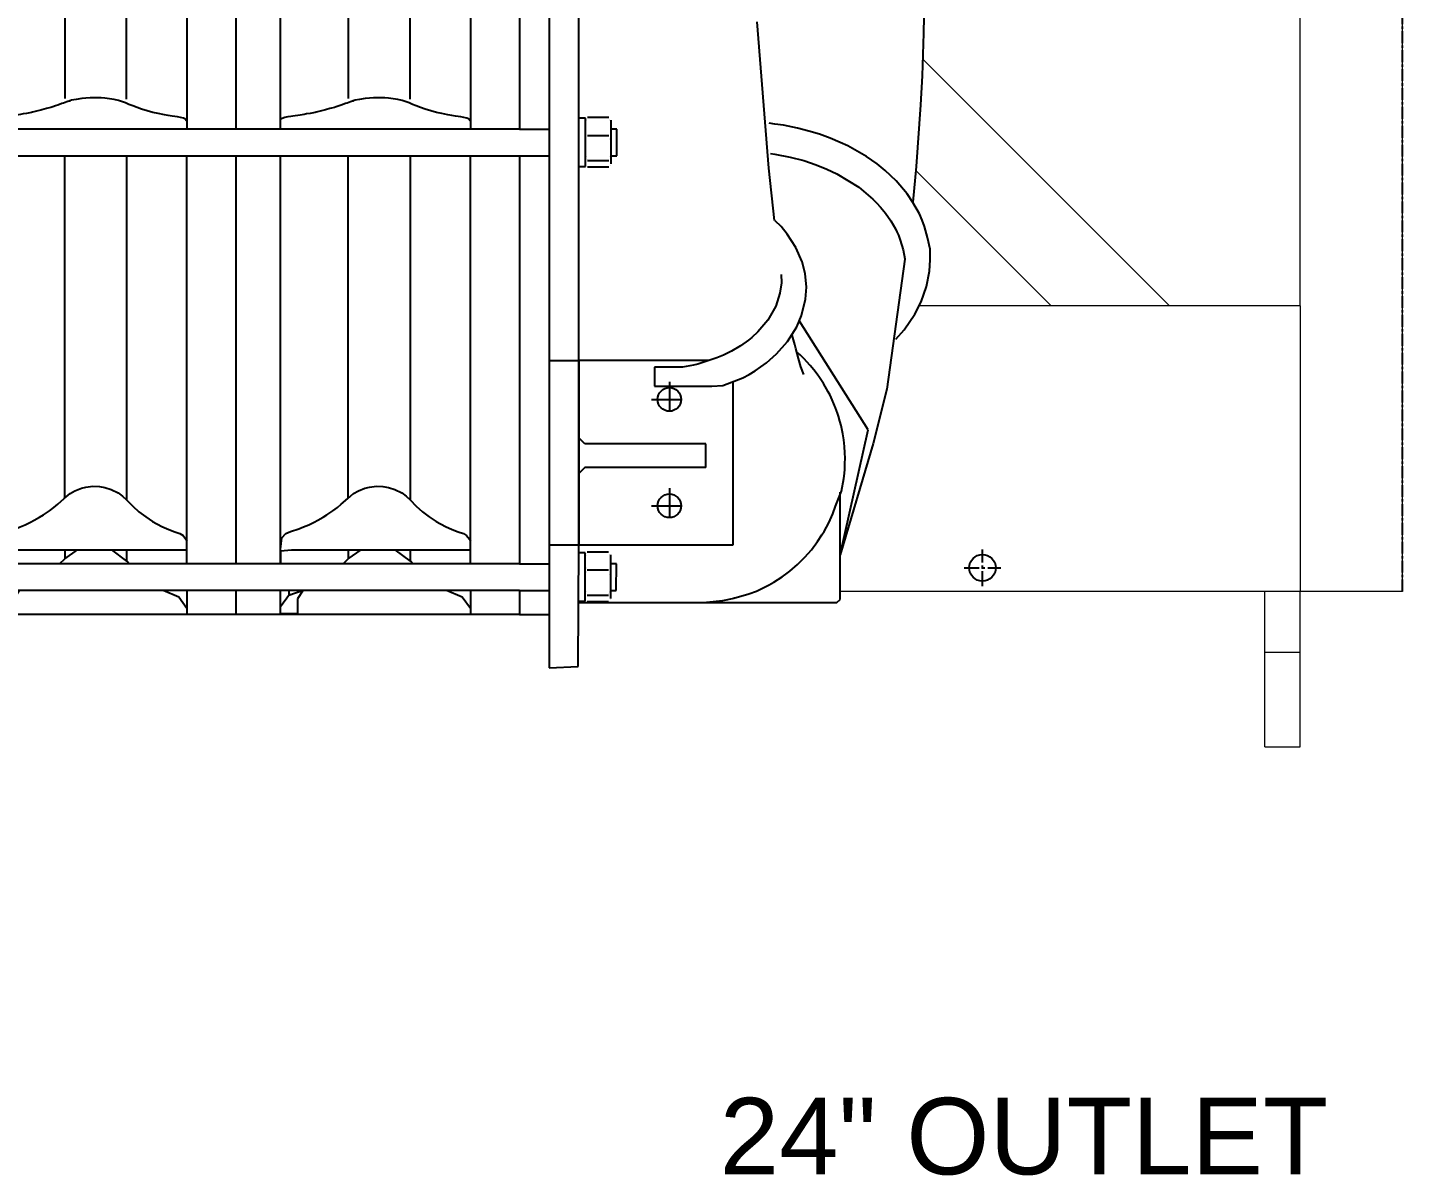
# Model space of a CAD drawing. Header units: inches. Extents: x 0 to 533, y 0 to 406.
# Drawn here: x 182.6 to 240.8, y 253.7 to 302.3 of the extents above; entities that cross this region are included whole.
import ezdxf
from ezdxf.enums import TextEntityAlignment as Align

# ---------------------------------------------------------------- set-up
doc = ezdxf.new("R2010")
doc.units = ezdxf.units.IN
doc.header["$MEASUREMENT"] = 0
doc.linetypes.add('CENTER', pattern=[2, 1.25, -0.25, 0.25, -0.25])
doc.linetypes.add('CENTERX2', pattern=[0.8, 0.5, -0.1, 0.1, -0.1])
for name, color, linetype in [('CL', 1, 'CENTER'), ('OBJ', 7, 'Continuous'), ('TXT', 7, 'Continuous'), ('UnFound-2', 7, 'Continuous')]:
    doc.layers.add(name, color=color, linetype=linetype)
doc.styles.get("Standard").update_dxf_attribs({"font": 'arial.ttf'})

# ---------------------------------------------------------------- blocks, each defined once
blk = doc.blocks.new('P1DISCHARGETV')
for p, q in [((-32.748, 35.235), (-32.748, -32.973)), ((-31.491, -30.02), (-31.491, 35.172)), ((-34.004, 12.437), (-34.004, -12.437)), ((-16.875, -7.01), (-16.899, -8.385)), ((-23.961, -7.892), (-23.461, -14.091)), ((-16.899, -8.385), (-16.967, -10.187)), ((-16.967, -10.187), (-17.037, -11.409)), ((-17.037, -11.409), (-17.222, -14.026)), ((-31.208, -11.979), (-31.491, -11.979)), ((-31.208, -14.025), (-31.208, -11.979)), ((-30.225, -11.95), (-31.124, -11.95)), ((-30.14, -12.06), (-30.132, -13.912)), ((-23.197, -12.224), (-23.443, -12.192)), ((-34.004, -12.437), (-32.748, -12.437)), ((-30.225, -12.716), (-31.123, -12.716)), ((-29.889, -12.437), (-30.14, -12.437)), ((-29.891, -13.572), (-29.889, -12.437)), ((-22.833, -12.277), (-23.197, -12.224)), ((-22.234, -12.4), (-22.833, -12.277)), ((-21.764, -12.518), (-22.234, -12.4)), ((-21.306, -12.657), (-21.764, -12.518)), ((-20.859, -12.819), (-21.306, -12.657)), ((-20.426, -13.002), (-20.859, -12.819)), ((-20.112, -13.148), (-20.426, -13.002)), ((-19.709, -13.365), (-20.112, -13.148)), ((-19.325, -13.596), (-19.709, -13.365)), ((-34.004, -13.568), (-34.004, -30.827)), ((-34.004, -13.568), (-32.748, -13.568)), ((-31.123, -13.768), (-30.225, -13.768)), ((-30.133, -13.568), (-29.891, -13.572)), ((-23.375, -13.472), (-23.191, -13.496)), ((-23.191, -13.496), (-22.555, -13.62)), ((-22.555, -13.62), (-21.972, -13.772)), ((-21.972, -13.772), (-21.447, -13.948)), ((-21.447, -13.948), (-20.996, -14.128)), ((-18.872, -13.912), (-19.325, -13.596)), ((-18.532, -14.182), (-18.872, -13.912)), ((-31.491, -14.025), (-31.208, -14.025)), ((-30.225, -14.054), (-31.123, -14.054)), ((-23.461, -14.091), (-23.228, -16.301)), ((-20.996, -14.128), (-20.568, -14.333)), ((-20.568, -14.333), (-19.649, -14.899)), ((-18.068, -14.62), (-18.532, -14.182)), ((-17.222, -14.026), (-17.354, -15.532)), ((-19.649, -14.899), (-19.047, -15.404)), ((-17.601, -15.17), (-18.068, -14.62)), ((-19.047, -15.404), (-18.89, -15.558)), ((-18.89, -15.558), (-18.722, -15.742)), ((-17.351, -15.536), (-17.601, -15.17)), ((-17.081, -16.023), (-17.351, -15.536)), ((-18.722, -15.742), (-18.515, -15.996)), ((-18.515, -15.996), (-18.287, -16.324)), ((-16.962, -16.29), (-17.081, -16.023)), ((-16.859, -16.564), (-16.962, -16.29)), ((-22.935, -16.565), (-23.181, -16.314)), ((-22.67, -16.881), (-22.935, -16.565)), ((-18.287, -16.324), (-18.094, -16.662)), ((-18.094, -16.662), (-18.032, -16.786)), ((-18.032, -16.786), (-17.97, -16.928)), ((-16.73, -17.025), (-16.859, -16.564)), ((-22.305, -17.447), (-22.67, -16.881)), ((-22.044, -18.047), (-22.305, -17.447)), ((-17.97, -16.928), (-17.888, -17.139)), ((-17.888, -17.139), (-17.769, -17.542)), ((-16.624, -17.512), (-16.73, -17.025)), ((-17.701, -17.933), (-18.46, -23.437)), ((-17.769, -17.542), (-17.702, -17.919)), ((-16.65, -18.447), (-16.624, -17.971)), ((-16.624, -17.971), (-16.624, -17.512)), ((-22.929, -18.586), (-22.922, -18.936)), ((-21.916, -18.549), (-22.044, -18.047)), ((-21.862, -19.123), (-21.916, -18.549)), ((-16.777, -19.102), (-16.65, -18.447)), ((-22.922, -18.936), (-22.979, -19.384)), ((-21.895, -19.636), (-21.862, -19.123)), ((-17, -19.743), (-16.777, -19.102)), ((-22.979, -19.384), (-23.157, -19.93)), ((-22.062, -20.323), (-21.895, -19.636)), ((-17.268, -20.272), (-17, -19.743)), ((-23.157, -19.93), (-23.487, -20.514)), ((-22.27, -20.804), (-22.062, -20.323)), ((-17.729, -20.936), (-17.268, -20.272)), ((-23.487, -20.514), (-23.916, -21.016)), ((-22.665, -21.43), (-22.27, -20.804)), ((-19.254, -25.158), (-22.157, -20.569)), ((-18.072, -21.323), (-17.729, -20.936)), ((-24.314, -21.365), (-24.649, -21.604)), ((-24.171, -21.248), (-24.314, -21.365)), ((-23.916, -21.016), (-24.171, -21.248)), ((-23.123, -21.949), (-22.665, -21.43)), ((-22.353, -21.556), (-22.47, -21.152)), ((-25.371, -21.999), (-25.658, -22.121)), ((-25.031, -21.829), (-25.371, -21.999)), ((-24.649, -21.604), (-25.031, -21.829)), ((-23.551, -22.324), (-23.123, -21.949)), ((-22.312, -21.716), (-22.353, -21.556)), ((-22.197, -22.144), (-22.312, -21.716)), ((-22.13, -21.989), (-22.261, -21.869)), ((-21.974, -22.142), (-22.13, -21.989)), ((-32.748, -22.232), (-31.491, -22.232)), ((-26.001, -22.232), (-31.491, -22.232)), ((-31.491, -22.232), (-31.491, -30.02)), ((-27.098, -22.508), (-28.294, -22.508)), ((-28.294, -22.508), (-28.294, -23.315)), ((-26.638, -22.421), (-27.098, -22.508)), ((-26.45, -22.377), (-26.638, -22.421)), ((-25.658, -22.121), (-26.45, -22.377)), ((-24.283, -22.819), (-24.028, -22.665)), ((-24.028, -22.665), (-23.551, -22.324)), ((-22.093, -22.49), (-22.197, -22.144)), ((-21.976, -22.819), (-22.093, -22.49)), ((-21.704, -22.433), (-21.974, -22.142)), ((-21.552, -22.617), (-21.704, -22.433)), ((-21.409, -22.807), (-21.552, -22.617)), ((-25.404, -23.285), (-24.547, -22.966)), ((-24.961, -30.02), (-24.96, -23.12)), ((-24.547, -22.966), (-24.283, -22.819)), ((-21.304, -22.951), (-21.409, -22.807)), ((-21.142, -23.199), (-21.304, -22.951)), ((-20.934, -23.56), (-21.142, -23.199)), ((-28.294, -23.315), (-25.864, -23.315)), ((-25.864, -23.315), (-25.404, -23.285)), ((-20.86, -23.701), (-20.934, -23.56)), ((-20.767, -23.894), (-20.86, -23.701)), ((-18.46, -23.437), (-19.03, -25.738)), ((-20.631, -24.226), (-20.767, -23.894)), ((-20.548, -24.449), (-20.631, -24.226)), ((-20.505, -24.581), (-20.548, -24.449)), ((-20.443, -24.792), (-20.505, -24.581)), ((-20.395, -24.982), (-20.443, -24.792)), ((-20.321, -25.33), (-20.395, -24.982)), ((-31.24, -25.75), (-31.491, -25.499)), ((-20.437, -30.454), (-19.254, -25.158)), ((-20.281, -25.584), (-20.321, -25.33)), ((-20.249, -25.86), (-20.281, -25.584)), ((-31.018, -25.75), (-31.24, -25.75)), ((-26.12, -25.75), (-31.018, -25.75)), ((-26.12, -26.754), (-26.12, -25.75)), ((-19.03, -25.738), (-20.437, -30.454)), ((-20.231, -26.136), (-20.249, -25.86)), ((-20.225, -26.353), (-20.231, -26.136)), ((-31.241, -26.754), (-31.491, -27.006)), ((-30.894, -26.754), (-31.241, -26.754)), ((-26.12, -26.754), (-30.894, -26.754)), ((-20.238, -26.829), (-20.229, -26.59)), ((-20.229, -26.59), (-20.225, -26.353)), ((-20.375, -27.751), (-20.279, -27.224)), ((-20.279, -27.224), (-20.255, -27.008)), ((-20.255, -27.008), (-20.238, -26.829)), ((-20.624, -28.394), (-20.375, -27.751)), ((-20.437, -32.341), (-20.439, -27.802)), ((-20.743, -28.708), (-20.624, -28.394)), ((-21.111, -29.457), (-20.915, -29.089)), ((-20.915, -29.089), (-20.743, -28.708)), ((-21.389, -29.888), (-21.204, -29.608)), ((-21.204, -29.608), (-21.111, -29.457)), ((-32.748, -30.02), (-31.491, -30.02)), ((-31.523, -35.172), (-31.491, -30.02)), ((-31.491, -30.02), (-24.961, -30.02)), ((-21.925, -30.548), (-21.652, -30.236)), ((-21.652, -30.236), (-21.389, -29.888)), ((-34.004, -30.827), (-32.748, -30.827)), ((-31.223, -30.369), (-31.493, -30.369)), ((-31.223, -32.415), (-31.223, -30.369)), ((-30.239, -30.34), (-31.138, -30.34)), ((-30.155, -30.45), (-30.147, -32.301)), ((-29.904, -30.827), (-30.155, -30.827)), ((-29.906, -31.962), (-29.904, -30.827)), ((-22.235, -30.857), (-21.925, -30.548)), ((-30.239, -31.105), (-31.138, -31.105)), ((-23.236, -31.602), (-22.887, -31.378)), ((-22.887, -31.378), (-22.677, -31.225)), ((-22.677, -31.225), (-22.568, -31.141)), ((-22.568, -31.141), (-22.235, -30.857)), ((-34.004, -31.957), (-34.004, -32.973)), ((-34.004, -31.957), (-32.748, -31.957)), ((-30.148, -31.958), (-29.906, -31.962)), ((-24.295, -32.103), (-23.979, -31.98)), ((-23.979, -31.98), (-23.69, -31.846)), ((-23.69, -31.846), (-23.443, -31.722)), ((-23.443, -31.722), (-23.236, -31.602)), ((-31.506, -32.415), (-31.223, -32.415)), ((-31.491, -32.471), (-26.212, -32.471)), ((-31.138, -32.157), (-30.24, -32.157)), ((-30.239, -32.444), (-31.138, -32.443)), ((-26.212, -32.471), (-20.572, -32.471)), ((-26.085, -32.454), (-25.396, -32.383)), ((-25.396, -32.383), (-24.924, -32.288)), ((-24.935, -32.288), (-24.295, -32.103)), ((-24.924, -32.288), (-24.935, -32.288)), ((-20.572, -32.471), (-20.437, -32.341)), ((-34.004, -32.973), (-32.748, -32.973)), ((-32.748, -32.973), (-32.748, -35.234)), ((-32.748, -35.234), (-31.523, -35.172))]:
    blk.add_line(p, q)
at = {"color": 5, "linetype": 'CENTER'}
for p, q in [((-27.66, -23.125), (-27.66, -24.625)), ((-28.41, -23.875), (-26.91, -23.875)), ((-27.66, -27.625), (-27.66, -29.125)), ((-28.41, -28.375), (-26.91, -28.375))]:
    blk.add_line(p, q, dxfattribs=at)
at = {"color": 3}
for centre in [(-27.66, -23.875), (-27.66, -28.375)]:
    blk.add_circle(centre, 0.5, dxfattribs=at)
at = {"layer": 'UnFound-2', "color": 7, "lineweight": 9}
for points in [[(-31.208, -12.06, 0.00401, 0.00401, 0), (-31.188, -12.026, 0.00401, 0.00401, 0)], [(-31.123, -11.95, 0.00125, 0.00125, 0), (-31.13, -11.966, 0.00125, 0.00125, 0), (-31.136, -11.981, 0.00125, 0.00125, 0), (-31.142, -11.998, 0.00125, 0.00125, 0), (-31.147, -12.01, 0.00125, 0.00125, 0), (-31.152, -12.027, 0.00125, 0.00125, 0), (-31.158, -12.041, 0.00125, 0.00125, 0), (-31.163, -12.055, 0.00125, 0.00125, 0), (-31.167, -12.071, 0.00125, 0.00125, 0), (-31.17, -12.085, 0.00125, 0.00125, 0), (-31.175, -12.099, 0.00125, 0.00125, 0), (-31.179, -12.113, 0.00125, 0.00125, 0), (-31.183, -12.128, 0.00125, 0.00125, 0), (-31.186, -12.14, 0.00125, 0.00125, 0), (-31.189, -12.155, 0.00125, 0.00125, 0), (-31.192, -12.169, 0.00125, 0.00125, 0), (-31.194, -12.183, 0.00125, 0.00125, 0), (-31.196, -12.197, 0.00125, 0.00125, 0), (-31.198, -12.21, 0.00125, 0.00125, 0), (-31.201, -12.224, 0.00125, 0.00125, 0), (-31.202, -12.237, 0.00125, 0.00125, 0), (-31.203, -12.251, 0.00125, 0.00125, 0), (-31.205, -12.264, 0.00125, 0.00125, 0), (-31.206, -12.279, 0.00125, 0.00125, 0), (-31.207, -12.291, 0.00125, 0.00125, 0), (-31.207, -12.306, 0.00125, 0.00125, 0), (-31.208, -12.319, 0.00125, 0.00125, 0), (-31.208, -12.332, 0.00125, 0.00125, 0)], [(-31.188, -12.026, 0.000272, 0.000272, 0), (-31.186, -12.023, 0.000272, 0.000272, 0), (-31.184, -12.02, 0.000272, 0.000272, 0), (-31.182, -12.016, 0.000272, 0.000272, 0), (-31.18, -12.012, 0.000272, 0.000272, 0), (-31.178, -12.01, 0.000272, 0.000272, 0), (-31.176, -12.007, 0.000272, 0.000272, 0), (-31.174, -12.004, 0.000272, 0.000272, 0), (-31.171, -12.001, 0.000272, 0.000272, 0), (-31.169, -12, 0.000272, 0.000272, 0), (-31.167, -11.996, 0.000272, 0.000272, 0), (-31.165, -11.992, 0.000272, 0.000272, 0), (-31.162, -11.988, 0.000272, 0.000272, 0), (-31.158, -11.986, 0.000272, 0.000272, 0), (-31.156, -11.983, 0.000272, 0.000272, 0), (-31.153, -11.979, 0.000272, 0.000272, 0), (-31.15, -11.976, 0.000272, 0.000272, 0), (-31.148, -11.973, 0.000272, 0.000272, 0), (-31.145, -11.97, 0.000272, 0.000272, 0), (-31.141, -11.966, 0.000272, 0.000272, 0), (-31.138, -11.964, 0.000272, 0.000272, 0), (-31.134, -11.96, 0.000272, 0.000272, 0), (-31.131, -11.957, 0.000272, 0.000272, 0), (-31.127, -11.954, 0.000272, 0.000272, 0), (-31.124, -11.95, 0.000272, 0.000272, 0)], [(-30.225, -11.95, 0.000215, 0.000215, 0), (-30.222, -11.954, 0.000215, 0.000215, 0), (-30.217, -11.957, 0.000215, 0.000215, 0), (-30.213, -11.96, 0.000215, 0.000215, 0), (-30.21, -11.964, 0.000215, 0.000215, 0), (-30.206, -11.967, 0.000215, 0.000215, 0), (-30.204, -11.971, 0.000215, 0.000215, 0), (-30.201, -11.972, 0.000215, 0.000215, 0), (-30.198, -11.976, 0.000215, 0.000215, 0), (-30.195, -11.979, 0.000215, 0.000215, 0), (-30.192, -11.983, 0.000215, 0.000215, 0), (-30.189, -11.986, 0.000215, 0.000215, 0), (-30.186, -11.988, 0.000215, 0.000215, 0), (-30.184, -11.992, 0.000215, 0.000215, 0), (-30.181, -11.996, 0.000215, 0.000215, 0), (-30.178, -11.999, 0.000215, 0.000215, 0), (-30.177, -12.001, 0.000215, 0.000215, 0), (-30.174, -12.004, 0.000215, 0.000215, 0), (-30.173, -12.008, 0.000215, 0.000215, 0), (-30.17, -12.01, 0.000215, 0.000215, 0), (-30.168, -12.012, 0.000215, 0.000215, 0), (-30.166, -12.016, 0.000215, 0.000215, 0), (-30.164, -12.02, 0.000215, 0.000215, 0), (-30.162, -12.023, 0.000215, 0.000215, 0), (-30.16, -12.025, 0.000215, 0.000215, 0)], [(-30.14, -12.332, 0.00125, 0.00125, 0), (-30.14, -12.319, 0.00125, 0.00125, 0), (-30.14, -12.306, 0.00125, 0.00125, 0), (-30.141, -12.291, 0.00125, 0.00125, 0), (-30.142, -12.278, 0.00125, 0.00125, 0), (-30.142, -12.265, 0.00125, 0.00125, 0), (-30.144, -12.251, 0.00125, 0.00125, 0), (-30.146, -12.237, 0.00125, 0.00125, 0), (-30.147, -12.224, 0.00125, 0.00125, 0), (-30.15, -12.21, 0.00125, 0.00125, 0), (-30.152, -12.196, 0.00125, 0.00125, 0), (-30.154, -12.184, 0.00125, 0.00125, 0), (-30.157, -12.168, 0.00125, 0.00125, 0), (-30.16, -12.155, 0.00125, 0.00125, 0), (-30.162, -12.141, 0.00125, 0.00125, 0), (-30.165, -12.127, 0.00125, 0.00125, 0), (-30.169, -12.113, 0.00125, 0.00125, 0), (-30.173, -12.099, 0.00125, 0.00125, 0), (-30.178, -12.085, 0.00125, 0.00125, 0), (-30.181, -12.071, 0.00125, 0.00125, 0), (-30.186, -12.056, 0.00125, 0.00125, 0), (-30.19, -12.04, 0.00125, 0.00125, 0), (-30.195, -12.028, 0.00125, 0.00125, 0), (-30.201, -12.011, 0.00125, 0.00125, 0), (-30.206, -11.997, 0.00125, 0.00125, 0), (-30.213, -11.982, 0.00125, 0.00125, 0), (-30.218, -11.965, 0.00125, 0.00125, 0), (-30.224, -11.951, 0.00125, 0.00125, 0)], [(-30.14, -12.06, 0.00401, 0.00401, 0), (-30.161, -12.026, 0.00401, 0.00401, 0)], [(-31.208, -12.332, 0.00126, 0.00126, 0), (-31.208, -12.346, 0.00126, 0.00126, 0), (-31.208, -12.36, 0.00126, 0.00126, 0), (-31.207, -12.374, 0.00126, 0.00126, 0), (-31.206, -12.387, 0.00126, 0.00126, 0), (-31.205, -12.4, 0.00126, 0.00126, 0), (-31.204, -12.414, 0.00126, 0.00126, 0), (-31.202, -12.428, 0.00126, 0.00126, 0), (-31.201, -12.441, 0.00126, 0.00126, 0), (-31.198, -12.455, 0.00126, 0.00126, 0), (-31.196, -12.468, 0.00126, 0.00126, 0), (-31.193, -12.482, 0.00126, 0.00126, 0), (-31.192, -12.496, 0.00126, 0.00126, 0), (-31.189, -12.509, 0.00126, 0.00126, 0), (-31.186, -12.524, 0.00126, 0.00126, 0), (-31.183, -12.537, 0.00126, 0.00126, 0), (-31.179, -12.553, 0.00126, 0.00126, 0), (-31.175, -12.566, 0.00126, 0.00126, 0), (-31.17, -12.581, 0.00126, 0.00126, 0), (-31.167, -12.594, 0.00126, 0.00126, 0), (-31.163, -12.609, 0.00126, 0.00126, 0), (-31.158, -12.624, 0.00126, 0.00126, 0), (-31.152, -12.638, 0.00126, 0.00126, 0), (-31.147, -12.654, 0.00126, 0.00126, 0), (-31.142, -12.668, 0.00126, 0.00126, 0), (-31.136, -12.684, 0.00126, 0.00126, 0), (-31.13, -12.699, 0.00126, 0.00126, 0), (-31.123, -12.716, 0.00126, 0.00126, 0)], [(-31.123, -12.716, 0.00174, 0.00174, 0), (-31.13, -12.736, 0.00174, 0.00174, 0), (-31.136, -12.757, 0.00174, 0.00174, 0), (-31.142, -12.778, 0.00174, 0.00174, 0), (-31.147, -12.799, 0.00174, 0.00174, 0), (-31.152, -12.82, 0.00174, 0.00174, 0), (-31.158, -12.84, 0.00174, 0.00174, 0), (-31.163, -12.86, 0.00174, 0.00174, 0), (-31.167, -12.88, 0.00174, 0.00174, 0), (-31.17, -12.9, 0.00174, 0.00174, 0), (-31.175, -12.921, 0.00174, 0.00174, 0), (-31.179, -12.939, 0.00174, 0.00174, 0), (-31.183, -12.959, 0.00174, 0.00174, 0), (-31.186, -12.977, 0.00174, 0.00174, 0), (-31.189, -12.997, 0.00174, 0.00174, 0), (-31.192, -13.016, 0.00174, 0.00174, 0), (-31.194, -13.035, 0.00174, 0.00174, 0), (-31.196, -13.053, 0.00174, 0.00174, 0), (-31.198, -13.072, 0.00174, 0.00174, 0), (-31.201, -13.092, 0.00174, 0.00174, 0), (-31.202, -13.11, 0.00174, 0.00174, 0), (-31.203, -13.129, 0.00174, 0.00174, 0), (-31.205, -13.148, 0.00174, 0.00174, 0), (-31.206, -13.166, 0.00174, 0.00174, 0), (-31.207, -13.184, 0.00174, 0.00174, 0), (-31.207, -13.203, 0.00174, 0.00174, 0), (-31.208, -13.222, 0.00174, 0.00174, 0), (-31.208, -13.241, 0.00174, 0.00174, 0)], [(-30.225, -12.716, 0.00125, 0.00125, 0), (-30.218, -12.699, 0.00125, 0.00125, 0), (-30.212, -12.684, 0.00125, 0.00125, 0), (-30.205, -12.668, 0.00125, 0.00125, 0), (-30.201, -12.654, 0.00125, 0.00125, 0), (-30.196, -12.639, 0.00125, 0.00125, 0), (-30.19, -12.623, 0.00125, 0.00125, 0), (-30.185, -12.609, 0.00125, 0.00125, 0), (-30.181, -12.595, 0.00125, 0.00125, 0), (-30.177, -12.58, 0.00125, 0.00125, 0), (-30.173, -12.567, 0.00125, 0.00125, 0), (-30.169, -12.552, 0.00125, 0.00125, 0), (-30.166, -12.537, 0.00125, 0.00125, 0), (-30.162, -12.524, 0.00125, 0.00125, 0), (-30.16, -12.509, 0.00125, 0.00125, 0), (-30.156, -12.495, 0.00125, 0.00125, 0), (-30.154, -12.483, 0.00125, 0.00125, 0), (-30.151, -12.467, 0.00125, 0.00125, 0), (-30.149, -12.455, 0.00125, 0.00125, 0), (-30.147, -12.441, 0.00125, 0.00125, 0), (-30.146, -12.427, 0.00125, 0.00125, 0), (-30.145, -12.414, 0.00125, 0.00125, 0), (-30.143, -12.4, 0.00125, 0.00125, 0), (-30.143, -12.387, 0.00125, 0.00125, 0), (-30.142, -12.374, 0.00125, 0.00125, 0), (-30.141, -12.361, 0.00125, 0.00125, 0), (-30.141, -12.345, 0.00125, 0.00125, 0), (-30.141, -12.333, 0.00125, 0.00125, 0)], [(-30.14, -13.241, 0.00173, 0.00173, 0), (-30.14, -13.221, 0.00173, 0.00173, 0), (-30.14, -13.203, 0.00173, 0.00173, 0), (-30.141, -13.184, 0.00173, 0.00173, 0), (-30.142, -13.166, 0.00173, 0.00173, 0), (-30.142, -13.148, 0.00173, 0.00173, 0), (-30.144, -13.129, 0.00173, 0.00173, 0), (-30.146, -13.11, 0.00173, 0.00173, 0), (-30.147, -13.092, 0.00173, 0.00173, 0), (-30.15, -13.072, 0.00173, 0.00173, 0), (-30.152, -13.053, 0.00173, 0.00173, 0), (-30.154, -13.035, 0.00173, 0.00173, 0), (-30.157, -13.017, 0.00173, 0.00173, 0), (-30.16, -12.997, 0.00173, 0.00173, 0), (-30.162, -12.978, 0.00173, 0.00173, 0), (-30.165, -12.959, 0.00173, 0.00173, 0), (-30.169, -12.94, 0.00173, 0.00173, 0), (-30.173, -12.921, 0.00173, 0.00173, 0), (-30.178, -12.9, 0.00173, 0.00173, 0), (-30.181, -12.88, 0.00173, 0.00173, 0), (-30.186, -12.86, 0.00173, 0.00173, 0), (-30.19, -12.84, 0.00173, 0.00173, 0), (-30.195, -12.82, 0.00173, 0.00173, 0), (-30.201, -12.799, 0.00173, 0.00173, 0), (-30.206, -12.778, 0.00173, 0.00173, 0), (-30.213, -12.757, 0.00173, 0.00173, 0), (-30.218, -12.737, 0.00173, 0.00173, 0), (-30.224, -12.716, 0.00173, 0.00173, 0)], [(-31.208, -13.241, 0.00174, 0.00174, 0), (-31.208, -13.26, 0.00174, 0.00174, 0), (-31.208, -13.278, 0.00174, 0.00174, 0), (-31.207, -13.298, 0.00174, 0.00174, 0), (-31.206, -13.316, 0.00174, 0.00174, 0), (-31.205, -13.335, 0.00174, 0.00174, 0), (-31.204, -13.352, 0.00174, 0.00174, 0), (-31.202, -13.373, 0.00174, 0.00174, 0), (-31.201, -13.39, 0.00174, 0.00174, 0), (-31.198, -13.408, 0.00174, 0.00174, 0), (-31.196, -13.429, 0.00174, 0.00174, 0), (-31.193, -13.448, 0.00174, 0.00174, 0), (-31.192, -13.466, 0.00174, 0.00174, 0), (-31.189, -13.485, 0.00174, 0.00174, 0), (-31.186, -13.503, 0.00174, 0.00174, 0), (-31.183, -13.523, 0.00174, 0.00174, 0), (-31.179, -13.541, 0.00174, 0.00174, 0), (-31.175, -13.562, 0.00174, 0.00174, 0), (-31.17, -13.582, 0.00174, 0.00174, 0), (-31.167, -13.602, 0.00174, 0.00174, 0), (-31.163, -13.621, 0.00174, 0.00174, 0), (-31.158, -13.641, 0.00174, 0.00174, 0), (-31.152, -13.662, 0.00174, 0.00174, 0), (-31.147, -13.683, 0.00174, 0.00174, 0), (-31.142, -13.703, 0.00174, 0.00174, 0), (-31.136, -13.724, 0.00174, 0.00174, 0), (-31.13, -13.745, 0.00174, 0.00174, 0), (-31.123, -13.768, 0.00174, 0.00174, 0)], [(-30.225, -13.767, 0.00174, 0.00174, 0), (-30.218, -13.746, 0.00174, 0.00174, 0), (-30.212, -13.724, 0.00174, 0.00174, 0), (-30.205, -13.704, 0.00174, 0.00174, 0), (-30.201, -13.683, 0.00174, 0.00174, 0), (-30.196, -13.662, 0.00174, 0.00174, 0), (-30.19, -13.641, 0.00174, 0.00174, 0), (-30.185, -13.621, 0.00174, 0.00174, 0), (-30.181, -13.602, 0.00174, 0.00174, 0), (-30.177, -13.583, 0.00174, 0.00174, 0), (-30.173, -13.562, 0.00174, 0.00174, 0), (-30.169, -13.542, 0.00174, 0.00174, 0), (-30.166, -13.523, 0.00174, 0.00174, 0), (-30.162, -13.504, 0.00174, 0.00174, 0), (-30.16, -13.485, 0.00174, 0.00174, 0), (-30.156, -13.467, 0.00174, 0.00174, 0), (-30.154, -13.448, 0.00174, 0.00174, 0), (-30.151, -13.428, 0.00174, 0.00174, 0), (-30.149, -13.408, 0.00174, 0.00174, 0), (-30.147, -13.39, 0.00174, 0.00174, 0), (-30.146, -13.373, 0.00174, 0.00174, 0), (-30.145, -13.352, 0.00174, 0.00174, 0), (-30.143, -13.335, 0.00174, 0.00174, 0), (-30.143, -13.316, 0.00174, 0.00174, 0), (-30.142, -13.297, 0.00174, 0.00174, 0), (-30.141, -13.278, 0.00174, 0.00174, 0), (-30.141, -13.26, 0.00174, 0.00174, 0), (-30.141, -13.241, 0.00174, 0.00174, 0)], [(-31.208, -13.944, 0.0041, 0.0041, 0), (-31.188, -13.98, 0.0041, 0.0041, 0)], [(-31.123, -13.767, 0.000385, 0.000385, 0), (-31.13, -13.773, 0.000385, 0.000385, 0), (-31.136, -13.779, 0.000385, 0.000385, 0), (-31.142, -13.786, 0.000385, 0.000385, 0), (-31.147, -13.79, 0.000385, 0.000385, 0), (-31.152, -13.795, 0.000385, 0.000385, 0), (-31.158, -13.801, 0.000385, 0.000385, 0), (-31.163, -13.807, 0.000385, 0.000385, 0), (-31.167, -13.813, 0.000385, 0.000385, 0), (-31.17, -13.819, 0.000385, 0.000385, 0), (-31.175, -13.824, 0.000385, 0.000385, 0), (-31.179, -13.829, 0.000385, 0.000385, 0), (-31.183, -13.834, 0.000385, 0.000385, 0), (-31.186, -13.84, 0.000385, 0.000385, 0), (-31.189, -13.845, 0.000385, 0.000385, 0), (-31.192, -13.85, 0.000385, 0.000385, 0), (-31.194, -13.854, 0.000385, 0.000385, 0), (-31.196, -13.861, 0.000385, 0.000385, 0), (-31.198, -13.866, 0.000385, 0.000385, 0), (-31.201, -13.87, 0.000385, 0.000385, 0), (-31.202, -13.874, 0.000385, 0.000385, 0), (-31.203, -13.88, 0.000385, 0.000385, 0), (-31.205, -13.885, 0.000385, 0.000385, 0), (-31.206, -13.891, 0.000385, 0.000385, 0), (-31.207, -13.896, 0.000385, 0.000385, 0), (-31.207, -13.901, 0.000385, 0.000385, 0), (-31.208, -13.907, 0.000385, 0.000385, 0), (-31.208, -13.911, 0.000385, 0.000385, 0)], [(-31.208, -13.911, 0.000397, 0.000397, 0), (-31.208, -13.916, 0.000397, 0.000397, 0), (-31.208, -13.922, 0.000397, 0.000397, 0), (-31.207, -13.927, 0.000397, 0.000397, 0), (-31.206, -13.932, 0.000397, 0.000397, 0), (-31.205, -13.936, 0.000397, 0.000397, 0), (-31.204, -13.94, 0.000397, 0.000397, 0), (-31.202, -13.946, 0.000397, 0.000397, 0), (-31.201, -13.952, 0.000397, 0.000397, 0), (-31.198, -13.958, 0.000397, 0.000397, 0), (-31.196, -13.962, 0.000397, 0.000397, 0), (-31.193, -13.967, 0.000397, 0.000397, 0), (-31.192, -13.972, 0.000397, 0.000397, 0), (-31.189, -13.978, 0.000397, 0.000397, 0), (-31.186, -13.984, 0.000397, 0.000397, 0), (-31.183, -13.988, 0.000397, 0.000397, 0), (-31.179, -13.993, 0.000397, 0.000397, 0), (-31.175, -13.999, 0.000397, 0.000397, 0), (-31.17, -14.005, 0.000397, 0.000397, 0), (-31.167, -14.01, 0.000397, 0.000397, 0), (-31.163, -14.014, 0.000397, 0.000397, 0), (-31.158, -14.021, 0.000397, 0.000397, 0), (-31.152, -14.026, 0.000397, 0.000397, 0), (-31.147, -14.033, 0.000397, 0.000397, 0), (-31.142, -14.038, 0.000397, 0.000397, 0), (-31.136, -14.043, 0.000397, 0.000397, 0), (-31.13, -14.05, 0.000397, 0.000397, 0), (-31.123, -14.054, 0.000397, 0.000397, 0)], [(-30.225, -14.054, 0.000385, 0.000385, 0), (-30.218, -14.049, 0.000385, 0.000385, 0), (-30.212, -14.043, 0.000385, 0.000385, 0), (-30.205, -14.037, 0.000385, 0.000385, 0), (-30.201, -14.033, 0.000385, 0.000385, 0), (-30.196, -14.026, 0.000385, 0.000385, 0), (-30.19, -14.022, 0.000385, 0.000385, 0), (-30.185, -14.015, 0.000385, 0.000385, 0), (-30.181, -14.009, 0.000385, 0.000385, 0), (-30.177, -14.004, 0.000385, 0.000385, 0), (-30.173, -13.998, 0.000385, 0.000385, 0), (-30.169, -13.994, 0.000385, 0.000385, 0), (-30.166, -13.989, 0.000385, 0.000385, 0), (-30.162, -13.984, 0.000385, 0.000385, 0), (-30.16, -13.978, 0.000385, 0.000385, 0), (-30.156, -13.972, 0.000385, 0.000385, 0), (-30.154, -13.967, 0.000385, 0.000385, 0), (-30.151, -13.962, 0.000385, 0.000385, 0), (-30.149, -13.957, 0.000385, 0.000385, 0), (-30.147, -13.952, 0.000385, 0.000385, 0), (-30.146, -13.946, 0.000385, 0.000385, 0), (-30.145, -13.941, 0.000385, 0.000385, 0), (-30.143, -13.937, 0.000385, 0.000385, 0), (-30.143, -13.931, 0.000385, 0.000385, 0), (-30.142, -13.926, 0.000385, 0.000385, 0), (-30.141, -13.921, 0.000385, 0.000385, 0), (-30.141, -13.916, 0.000385, 0.000385, 0), (-30.141, -13.912, 0.000385, 0.000385, 0)], [(-30.14, -13.911, 0.000397, 0.000397, 0), (-30.14, -13.907, 0.000397, 0.000397, 0), (-30.14, -13.901, 0.000397, 0.000397, 0), (-30.141, -13.895, 0.000397, 0.000397, 0), (-30.142, -13.891, 0.000397, 0.000397, 0), (-30.142, -13.885, 0.000397, 0.000397, 0), (-30.144, -13.881, 0.000397, 0.000397, 0), (-30.146, -13.875, 0.000397, 0.000397, 0), (-30.147, -13.87, 0.000397, 0.000397, 0), (-30.15, -13.865, 0.000397, 0.000397, 0), (-30.152, -13.86, 0.000397, 0.000397, 0), (-30.154, -13.854, 0.000397, 0.000397, 0), (-30.157, -13.851, 0.000397, 0.000397, 0), (-30.16, -13.845, 0.000397, 0.000397, 0), (-30.162, -13.84, 0.000397, 0.000397, 0), (-30.165, -13.834, 0.000397, 0.000397, 0), (-30.169, -13.829, 0.000397, 0.000397, 0), (-30.173, -13.824, 0.000397, 0.000397, 0), (-30.178, -13.818, 0.000397, 0.000397, 0), (-30.181, -13.812, 0.000397, 0.000397, 0), (-30.186, -13.807, 0.000397, 0.000397, 0), (-30.19, -13.802, 0.000397, 0.000397, 0), (-30.195, -13.796, 0.000397, 0.000397, 0), (-30.201, -13.79, 0.000397, 0.000397, 0), (-30.206, -13.785, 0.000397, 0.000397, 0), (-30.213, -13.778, 0.000397, 0.000397, 0), (-30.218, -13.773, 0.000397, 0.000397, 0), (-30.224, -13.768, 0.000397, 0.000397, 0)], [(-30.14, -13.944, 0.0041, 0.0041, 0), (-30.161, -13.98, 0.0041, 0.0041, 0)], [(-30.14, -13.944, 0.00327, 0.00327, 0), (-30.14, -13.912, 0.00327, 0.00327, 0)], [(-31.223, -30.45, 0.00401, 0.00401, 0), (-31.202, -30.415, 0.00401, 0.00401, 0)], [(-31.138, -30.34, 0.00125, 0.00125, 0), (-31.145, -30.355, 0.00125, 0.00125, 0), (-31.151, -30.371, 0.00125, 0.00125, 0), (-31.157, -30.387, 0.00125, 0.00125, 0), (-31.162, -30.399, 0.00125, 0.00125, 0), (-31.167, -30.417, 0.00125, 0.00125, 0), (-31.173, -30.43, 0.00125, 0.00125, 0), (-31.178, -30.445, 0.00125, 0.00125, 0), (-31.181, -30.46, 0.00125, 0.00125, 0), (-31.185, -30.475, 0.00125, 0.00125, 0), (-31.19, -30.488, 0.00125, 0.00125, 0), (-31.194, -30.503, 0.00125, 0.00125, 0), (-31.198, -30.517, 0.00125, 0.00125, 0), (-31.201, -30.53, 0.00125, 0.00125, 0), (-31.204, -30.545, 0.00125, 0.00125, 0), (-31.206, -30.558, 0.00125, 0.00125, 0), (-31.208, -30.573, 0.00125, 0.00125, 0), (-31.211, -30.586, 0.00125, 0.00125, 0), (-31.213, -30.6, 0.00125, 0.00125, 0), (-31.216, -30.613, 0.00125, 0.00125, 0), (-31.217, -30.627, 0.00125, 0.00125, 0), (-31.218, -30.64, 0.00125, 0.00125, 0), (-31.22, -30.654, 0.00125, 0.00125, 0), (-31.221, -30.668, 0.00125, 0.00125, 0), (-31.222, -30.681, 0.00125, 0.00125, 0), (-31.222, -30.695, 0.00125, 0.00125, 0), (-31.223, -30.709, 0.00125, 0.00125, 0), (-31.223, -30.721, 0.00125, 0.00125, 0)], [(-31.223, -30.722, 0.00126, 0.00126, 0), (-31.223, -30.735, 0.00126, 0.00126, 0), (-31.223, -30.75, 0.00126, 0.00126, 0), (-31.222, -30.763, 0.00126, 0.00126, 0), (-31.221, -30.777, 0.00126, 0.00126, 0), (-31.22, -30.789, 0.00126, 0.00126, 0), (-31.219, -30.804, 0.00126, 0.00126, 0), (-31.217, -30.817, 0.00126, 0.00126, 0), (-31.216, -30.83, 0.00126, 0.00126, 0), (-31.213, -30.844, 0.00126, 0.00126, 0), (-31.211, -30.857, 0.00126, 0.00126, 0), (-31.208, -30.872, 0.00126, 0.00126, 0), (-31.206, -30.885, 0.00126, 0.00126, 0), (-31.203, -30.899, 0.00126, 0.00126, 0), (-31.201, -30.913, 0.00126, 0.00126, 0), (-31.198, -30.927, 0.00126, 0.00126, 0), (-31.194, -30.942, 0.00126, 0.00126, 0), (-31.19, -30.956, 0.00126, 0.00126, 0), (-31.185, -30.97, 0.00126, 0.00126, 0), (-31.182, -30.984, 0.00126, 0.00126, 0), (-31.177, -30.998, 0.00126, 0.00126, 0), (-31.173, -31.013, 0.00126, 0.00126, 0), (-31.167, -31.028, 0.00126, 0.00126, 0), (-31.162, -31.043, 0.00126, 0.00126, 0), (-31.157, -31.058, 0.00126, 0.00126, 0), (-31.15, -31.073, 0.00126, 0.00126, 0), (-31.145, -31.089, 0.00126, 0.00126, 0), (-31.138, -31.105, 0.00126, 0.00126, 0)], [(-31.203, -30.415, 0.000272, 0.000272, 0), (-31.201, -30.412, 0.000272, 0.000272, 0), (-31.199, -30.409, 0.000272, 0.000272, 0), (-31.197, -30.405, 0.000272, 0.000272, 0), (-31.195, -30.402, 0.000272, 0.000272, 0), (-31.193, -30.4, 0.000272, 0.000272, 0), (-31.19, -30.397, 0.000272, 0.000272, 0), (-31.188, -30.394, 0.000272, 0.000272, 0), (-31.186, -30.391, 0.000272, 0.000272, 0), (-31.184, -30.389, 0.000272, 0.000272, 0), (-31.182, -30.385, 0.000272, 0.000272, 0), (-31.18, -30.381, 0.000272, 0.000272, 0), (-31.177, -30.377, 0.000272, 0.000272, 0), (-31.173, -30.376, 0.000272, 0.000272, 0), (-31.171, -30.373, 0.000272, 0.000272, 0), (-31.168, -30.369, 0.000272, 0.000272, 0), (-31.164, -30.366, 0.000272, 0.000272, 0), (-31.162, -30.362, 0.000272, 0.000272, 0), (-31.16, -30.359, 0.000272, 0.000272, 0), (-31.156, -30.355, 0.000272, 0.000272, 0), (-31.153, -30.353, 0.000272, 0.000272, 0), (-31.149, -30.35, 0.000272, 0.000272, 0), (-31.146, -30.347, 0.000272, 0.000272, 0), (-31.142, -30.344, 0.000272, 0.000272, 0), (-31.138, -30.34, 0.000272, 0.000272, 0)], [(-30.155, -30.722, 0.00125, 0.00125, 0), (-30.155, -30.708, 0.00125, 0.00125, 0), (-30.155, -30.696, 0.00125, 0.00125, 0), (-30.156, -30.68, 0.00125, 0.00125, 0), (-30.157, -30.668, 0.00125, 0.00125, 0), (-30.157, -30.654, 0.00125, 0.00125, 0), (-30.159, -30.641, 0.00125, 0.00125, 0), (-30.161, -30.626, 0.00125, 0.00125, 0), (-30.162, -30.614, 0.00125, 0.00125, 0), (-30.165, -30.599, 0.00125, 0.00125, 0), (-30.167, -30.586, 0.00125, 0.00125, 0), (-30.169, -30.573, 0.00125, 0.00125, 0), (-30.172, -30.558, 0.00125, 0.00125, 0), (-30.174, -30.544, 0.00125, 0.00125, 0), (-30.176, -30.53, 0.00125, 0.00125, 0), (-30.18, -30.517, 0.00125, 0.00125, 0), (-30.184, -30.502, 0.00125, 0.00125, 0), (-30.188, -30.489, 0.00125, 0.00125, 0), (-30.193, -30.474, 0.00125, 0.00125, 0), (-30.196, -30.461, 0.00125, 0.00125, 0), (-30.2, -30.445, 0.00125, 0.00125, 0), (-30.205, -30.43, 0.00125, 0.00125, 0), (-30.21, -30.417, 0.00125, 0.00125, 0), (-30.216, -30.4, 0.00125, 0.00125, 0), (-30.221, -30.386, 0.00125, 0.00125, 0), (-30.227, -30.371, 0.00125, 0.00125, 0), (-30.233, -30.355, 0.00125, 0.00125, 0), (-30.239, -30.34, 0.00125, 0.00125, 0)], [(-30.239, -31.105, 0.00125, 0.00125, 0), (-30.233, -31.088, 0.00125, 0.00125, 0), (-30.227, -31.074, 0.00125, 0.00125, 0), (-30.22, -31.057, 0.00125, 0.00125, 0), (-30.216, -31.044, 0.00125, 0.00125, 0), (-30.21, -31.028, 0.00125, 0.00125, 0), (-30.205, -31.013, 0.00125, 0.00125, 0), (-30.2, -30.998, 0.00125, 0.00125, 0), (-30.196, -30.984, 0.00125, 0.00125, 0), (-30.192, -30.97, 0.00125, 0.00125, 0), (-30.188, -30.956, 0.00125, 0.00125, 0), (-30.183, -30.942, 0.00125, 0.00125, 0), (-30.181, -30.926, 0.00125, 0.00125, 0), (-30.177, -30.914, 0.00125, 0.00125, 0), (-30.175, -30.898, 0.00125, 0.00125, 0), (-30.171, -30.885, 0.00125, 0.00125, 0), (-30.169, -30.872, 0.00125, 0.00125, 0), (-30.166, -30.857, 0.00125, 0.00125, 0), (-30.164, -30.844, 0.00125, 0.00125, 0), (-30.162, -30.831, 0.00125, 0.00125, 0), (-30.16, -30.816, 0.00125, 0.00125, 0), (-30.159, -30.804, 0.00125, 0.00125, 0), (-30.157, -30.789, 0.00125, 0.00125, 0), (-30.157, -30.776, 0.00125, 0.00125, 0), (-30.157, -30.763, 0.00125, 0.00125, 0), (-30.156, -30.75, 0.00125, 0.00125, 0), (-30.156, -30.735, 0.00125, 0.00125, 0), (-30.156, -30.722, 0.00125, 0.00125, 0)], [(-30.239, -30.34, 0.000215, 0.000215, 0), (-30.236, -30.344, 0.000215, 0.000215, 0), (-30.232, -30.347, 0.000215, 0.000215, 0), (-30.228, -30.349, 0.000215, 0.000215, 0), (-30.225, -30.353, 0.000215, 0.000215, 0), (-30.221, -30.356, 0.000215, 0.000215, 0), (-30.219, -30.36, 0.000215, 0.000215, 0), (-30.216, -30.362, 0.000215, 0.000215, 0), (-30.212, -30.366, 0.000215, 0.000215, 0), (-30.209, -30.369, 0.000215, 0.000215, 0), (-30.207, -30.373, 0.000215, 0.000215, 0), (-30.204, -30.375, 0.000215, 0.000215, 0), (-30.201, -30.377, 0.000215, 0.000215, 0), (-30.199, -30.381, 0.000215, 0.000215, 0), (-30.196, -30.385, 0.000215, 0.000215, 0), (-30.193, -30.389, 0.000215, 0.000215, 0), (-30.192, -30.391, 0.000215, 0.000215, 0), (-30.189, -30.394, 0.000215, 0.000215, 0), (-30.187, -30.398, 0.000215, 0.000215, 0), (-30.184, -30.399, 0.000215, 0.000215, 0), (-30.183, -30.401, 0.000215, 0.000215, 0), (-30.181, -30.405, 0.000215, 0.000215, 0), (-30.179, -30.409, 0.000215, 0.000215, 0), (-30.177, -30.412, 0.000215, 0.000215, 0), (-30.175, -30.415, 0.000215, 0.000215, 0)], [(-30.155, -30.45, 0.00401, 0.00401, 0), (-30.175, -30.415, 0.00401, 0.00401, 0)], [(-31.138, -31.105, 0.00174, 0.00174, 0), (-31.145, -31.126, 0.00174, 0.00174, 0), (-31.151, -31.147, 0.00174, 0.00174, 0), (-31.157, -31.167, 0.00174, 0.00174, 0), (-31.162, -31.188, 0.00174, 0.00174, 0), (-31.167, -31.209, 0.00174, 0.00174, 0), (-31.173, -31.23, 0.00174, 0.00174, 0), (-31.178, -31.25, 0.00174, 0.00174, 0), (-31.181, -31.269, 0.00174, 0.00174, 0), (-31.185, -31.289, 0.00174, 0.00174, 0), (-31.19, -31.311, 0.00174, 0.00174, 0), (-31.194, -31.329, 0.00174, 0.00174, 0), (-31.198, -31.348, 0.00174, 0.00174, 0), (-31.201, -31.366, 0.00174, 0.00174, 0), (-31.204, -31.387, 0.00174, 0.00174, 0), (-31.206, -31.406, 0.00174, 0.00174, 0), (-31.208, -31.424, 0.00174, 0.00174, 0), (-31.211, -31.442, 0.00174, 0.00174, 0), (-31.213, -31.462, 0.00174, 0.00174, 0), (-31.216, -31.482, 0.00174, 0.00174, 0), (-31.217, -31.499, 0.00174, 0.00174, 0), (-31.218, -31.519, 0.00174, 0.00174, 0), (-31.22, -31.538, 0.00174, 0.00174, 0), (-31.221, -31.555, 0.00174, 0.00174, 0), (-31.222, -31.573, 0.00174, 0.00174, 0), (-31.222, -31.593, 0.00174, 0.00174, 0), (-31.223, -31.611, 0.00174, 0.00174, 0), (-31.223, -31.63, 0.00174, 0.00174, 0)], [(-30.155, -31.63, 0.00173, 0.00173, 0), (-30.155, -31.611, 0.00173, 0.00173, 0), (-30.155, -31.593, 0.00173, 0.00173, 0), (-30.156, -31.573, 0.00173, 0.00173, 0), (-30.157, -31.555, 0.00173, 0.00173, 0), (-30.157, -31.538, 0.00173, 0.00173, 0), (-30.159, -31.518, 0.00173, 0.00173, 0), (-30.161, -31.499, 0.00173, 0.00173, 0), (-30.162, -31.482, 0.00173, 0.00173, 0), (-30.165, -31.462, 0.00173, 0.00173, 0), (-30.167, -31.442, 0.00173, 0.00173, 0), (-30.169, -31.424, 0.00173, 0.00173, 0), (-30.172, -31.407, 0.00173, 0.00173, 0), (-30.174, -31.387, 0.00173, 0.00173, 0), (-30.176, -31.367, 0.00173, 0.00173, 0), (-30.18, -31.348, 0.00173, 0.00173, 0), (-30.184, -31.33, 0.00173, 0.00173, 0), (-30.188, -31.31, 0.00173, 0.00173, 0), (-30.193, -31.289, 0.00173, 0.00173, 0), (-30.196, -31.269, 0.00173, 0.00173, 0), (-30.2, -31.25, 0.00173, 0.00173, 0), (-30.205, -31.23, 0.00173, 0.00173, 0), (-30.21, -31.209, 0.00173, 0.00173, 0), (-30.216, -31.188, 0.00173, 0.00173, 0), (-30.221, -31.168, 0.00173, 0.00173, 0), (-30.227, -31.147, 0.00173, 0.00173, 0), (-30.233, -31.126, 0.00173, 0.00173, 0), (-30.239, -31.105, 0.00173, 0.00173, 0)], [(-31.223, -31.63, 0.00174, 0.00174, 0), (-31.223, -31.649, 0.00174, 0.00174, 0), (-31.223, -31.668, 0.00174, 0.00174, 0), (-31.222, -31.687, 0.00174, 0.00174, 0), (-31.221, -31.705, 0.00174, 0.00174, 0), (-31.22, -31.725, 0.00174, 0.00174, 0), (-31.219, -31.742, 0.00174, 0.00174, 0), (-31.217, -31.762, 0.00174, 0.00174, 0), (-31.216, -31.779, 0.00174, 0.00174, 0), (-31.213, -31.798, 0.00174, 0.00174, 0), (-31.211, -31.818, 0.00174, 0.00174, 0), (-31.208, -31.837, 0.00174, 0.00174, 0), (-31.206, -31.856, 0.00174, 0.00174, 0), (-31.203, -31.875, 0.00174, 0.00174, 0), (-31.201, -31.892, 0.00174, 0.00174, 0), (-31.198, -31.912, 0.00174, 0.00174, 0), (-31.194, -31.931, 0.00174, 0.00174, 0), (-31.19, -31.952, 0.00174, 0.00174, 0), (-31.185, -31.971, 0.00174, 0.00174, 0), (-31.182, -31.991, 0.00174, 0.00174, 0), (-31.177, -32.011, 0.00174, 0.00174, 0), (-31.173, -32.031, 0.00174, 0.00174, 0), (-31.167, -32.051, 0.00174, 0.00174, 0), (-31.162, -32.072, 0.00174, 0.00174, 0), (-31.157, -32.092, 0.00174, 0.00174, 0), (-31.15, -32.114, 0.00174, 0.00174, 0), (-31.145, -32.135, 0.00174, 0.00174, 0), (-31.138, -32.157, 0.00174, 0.00174, 0)], [(-30.239, -32.157, 0.00174, 0.00174, 0), (-30.233, -32.136, 0.00174, 0.00174, 0), (-30.227, -32.114, 0.00174, 0.00174, 0), (-30.22, -32.093, 0.00174, 0.00174, 0), (-30.216, -32.072, 0.00174, 0.00174, 0), (-30.21, -32.052, 0.00174, 0.00174, 0), (-30.205, -32.031, 0.00174, 0.00174, 0), (-30.2, -32.011, 0.00174, 0.00174, 0), (-30.196, -31.991, 0.00174, 0.00174, 0), (-30.192, -31.972, 0.00174, 0.00174, 0), (-30.188, -31.952, 0.00174, 0.00174, 0), (-30.183, -31.932, 0.00174, 0.00174, 0), (-30.181, -31.912, 0.00174, 0.00174, 0), (-30.177, -31.893, 0.00174, 0.00174, 0), (-30.175, -31.875, 0.00174, 0.00174, 0), (-30.171, -31.856, 0.00174, 0.00174, 0), (-30.169, -31.837, 0.00174, 0.00174, 0), (-30.166, -31.818, 0.00174, 0.00174, 0), (-30.164, -31.798, 0.00174, 0.00174, 0), (-30.162, -31.779, 0.00174, 0.00174, 0), (-30.16, -31.762, 0.00174, 0.00174, 0), (-30.159, -31.742, 0.00174, 0.00174, 0), (-30.157, -31.724, 0.00174, 0.00174, 0), (-30.157, -31.705, 0.00174, 0.00174, 0), (-30.157, -31.687, 0.00174, 0.00174, 0), (-30.156, -31.668, 0.00174, 0.00174, 0), (-30.156, -31.649, 0.00174, 0.00174, 0), (-30.156, -31.63, 0.00174, 0.00174, 0)], [(-31.223, -32.334, 0.0041, 0.0041, 0), (-31.202, -32.369, 0.0041, 0.0041, 0)], [(-31.138, -32.157, 0.000385, 0.000385, 0), (-31.145, -32.163, 0.000385, 0.000385, 0), (-31.151, -32.168, 0.000385, 0.000385, 0), (-31.157, -32.175, 0.000385, 0.000385, 0), (-31.162, -32.179, 0.000385, 0.000385, 0), (-31.167, -32.185, 0.000385, 0.000385, 0), (-31.173, -32.191, 0.000385, 0.000385, 0), (-31.178, -32.196, 0.000385, 0.000385, 0), (-31.181, -32.202, 0.000385, 0.000385, 0), (-31.185, -32.208, 0.000385, 0.000385, 0), (-31.19, -32.214, 0.000385, 0.000385, 0), (-31.194, -32.219, 0.000385, 0.000385, 0), (-31.198, -32.223, 0.000385, 0.000385, 0), (-31.201, -32.229, 0.000385, 0.000385, 0), (-31.204, -32.234, 0.000385, 0.000385, 0), (-31.206, -32.24, 0.000385, 0.000385, 0), (-31.208, -32.244, 0.000385, 0.000385, 0), (-31.211, -32.25, 0.000385, 0.000385, 0), (-31.213, -32.255, 0.000385, 0.000385, 0), (-31.216, -32.259, 0.000385, 0.000385, 0), (-31.217, -32.264, 0.000385, 0.000385, 0), (-31.218, -32.27, 0.000385, 0.000385, 0), (-31.22, -32.274, 0.000385, 0.000385, 0), (-31.221, -32.28, 0.000385, 0.000385, 0), (-31.222, -32.285, 0.000385, 0.000385, 0), (-31.222, -32.291, 0.000385, 0.000385, 0), (-31.223, -32.297, 0.000385, 0.000385, 0), (-31.223, -32.3, 0.000385, 0.000385, 0)], [(-31.223, -32.301, 0.000397, 0.000397, 0), (-31.223, -32.306, 0.000397, 0.000397, 0), (-31.223, -32.311, 0.000397, 0.000397, 0), (-31.222, -32.316, 0.000397, 0.000397, 0), (-31.221, -32.321, 0.000397, 0.000397, 0), (-31.22, -32.326, 0.000397, 0.000397, 0), (-31.219, -32.33, 0.000397, 0.000397, 0), (-31.217, -32.335, 0.000397, 0.000397, 0), (-31.216, -32.341, 0.000397, 0.000397, 0), (-31.213, -32.347, 0.000397, 0.000397, 0), (-31.211, -32.352, 0.000397, 0.000397, 0), (-31.208, -32.357, 0.000397, 0.000397, 0), (-31.206, -32.361, 0.000397, 0.000397, 0), (-31.203, -32.367, 0.000397, 0.000397, 0), (-31.201, -32.373, 0.000397, 0.000397, 0), (-31.198, -32.378, 0.000397, 0.000397, 0), (-31.194, -32.383, 0.000397, 0.000397, 0), (-31.19, -32.388, 0.000397, 0.000397, 0), (-31.185, -32.394, 0.000397, 0.000397, 0), (-31.182, -32.399, 0.000397, 0.000397, 0), (-31.177, -32.404, 0.000397, 0.000397, 0), (-31.173, -32.411, 0.000397, 0.000397, 0), (-31.167, -32.415, 0.000397, 0.000397, 0), (-31.162, -32.422, 0.000397, 0.000397, 0), (-31.157, -32.427, 0.000397, 0.000397, 0), (-31.15, -32.433, 0.000397, 0.000397, 0), (-31.145, -32.439, 0.000397, 0.000397, 0), (-31.138, -32.443, 0.000397, 0.000397, 0)], [(-30.239, -32.444, 0.000385, 0.000385, 0), (-30.233, -32.439, 0.000385, 0.000385, 0), (-30.227, -32.432, 0.000385, 0.000385, 0), (-30.22, -32.426, 0.000385, 0.000385, 0), (-30.216, -32.423, 0.000385, 0.000385, 0), (-30.21, -32.416, 0.000385, 0.000385, 0), (-30.205, -32.411, 0.000385, 0.000385, 0), (-30.2, -32.404, 0.000385, 0.000385, 0), (-30.196, -32.398, 0.000385, 0.000385, 0), (-30.192, -32.394, 0.000385, 0.000385, 0), (-30.188, -32.388, 0.000385, 0.000385, 0), (-30.183, -32.383, 0.000385, 0.000385, 0), (-30.181, -32.378, 0.000385, 0.000385, 0), (-30.177, -32.373, 0.000385, 0.000385, 0), (-30.175, -32.368, 0.000385, 0.000385, 0), (-30.171, -32.362, 0.000385, 0.000385, 0), (-30.169, -32.356, 0.000385, 0.000385, 0), (-30.166, -32.351, 0.000385, 0.000385, 0), (-30.164, -32.346, 0.000385, 0.000385, 0), (-30.162, -32.342, 0.000385, 0.000385, 0), (-30.16, -32.336, 0.000385, 0.000385, 0), (-30.159, -32.33, 0.000385, 0.000385, 0), (-30.157, -32.326, 0.000385, 0.000385, 0), (-30.157, -32.32, 0.000385, 0.000385, 0), (-30.157, -32.316, 0.000385, 0.000385, 0), (-30.156, -32.311, 0.000385, 0.000385, 0), (-30.156, -32.305, 0.000385, 0.000385, 0), (-30.156, -32.301, 0.000385, 0.000385, 0)], [(-30.155, -32.301, 0.000397, 0.000397, 0), (-30.155, -32.296, 0.000397, 0.000397, 0), (-30.155, -32.29, 0.000397, 0.000397, 0), (-30.156, -32.284, 0.000397, 0.000397, 0), (-30.157, -32.281, 0.000397, 0.000397, 0), (-30.157, -32.275, 0.000397, 0.000397, 0), (-30.159, -32.27, 0.000397, 0.000397, 0), (-30.161, -32.264, 0.000397, 0.000397, 0), (-30.162, -32.259, 0.000397, 0.000397, 0), (-30.165, -32.255, 0.000397, 0.000397, 0), (-30.167, -32.25, 0.000397, 0.000397, 0), (-30.169, -32.243, 0.000397, 0.000397, 0), (-30.172, -32.24, 0.000397, 0.000397, 0), (-30.174, -32.234, 0.000397, 0.000397, 0), (-30.176, -32.23, 0.000397, 0.000397, 0), (-30.18, -32.224, 0.000397, 0.000397, 0), (-30.184, -32.219, 0.000397, 0.000397, 0), (-30.188, -32.213, 0.000397, 0.000397, 0), (-30.193, -32.207, 0.000397, 0.000397, 0), (-30.196, -32.202, 0.000397, 0.000397, 0), (-30.2, -32.197, 0.000397, 0.000397, 0), (-30.205, -32.191, 0.000397, 0.000397, 0), (-30.21, -32.185, 0.000397, 0.000397, 0), (-30.216, -32.179, 0.000397, 0.000397, 0), (-30.221, -32.175, 0.000397, 0.000397, 0), (-30.227, -32.168, 0.000397, 0.000397, 0), (-30.233, -32.162, 0.000397, 0.000397, 0), (-30.239, -32.157, 0.000397, 0.000397, 0)], [(-30.155, -32.334, 0.0041, 0.0041, 0), (-30.175, -32.369, 0.0041, 0.0041, 0)], [(-30.155, -32.334, 0.00327, 0.00327, 0), (-30.155, -32.301, 0.00327, 0.00327, 0)]]:
    blk.add_lwpolyline(points, format="xyseb", dxfattribs=at)
blk = doc.blocks.new('30inter')
for p, q in [((0, 45.406), (0, 20.534)), ((12, 45.406), (12, 20.534)), ((9.927, 45.233), (9.921, 20.528)), ((4.757, 44.106), (4.757, 21.826)), ((7.37, 21.792), (7.396, 44.152)), ((1.884, 20.528), (1.884, 31.662)), ((4.458, 21.543), (4.369, 21.513)), ((4.631, 21.606), (4.458, 21.543)), ((4.702, 21.633), (4.631, 21.606)), ((4.843, 21.686), (4.702, 21.633)), ((4.982, 21.728), (4.843, 21.686)), ((5.048, 21.748), (4.965, 21.725)), ((4.965, 21.725), (4.982, 21.728)), ((5.237, 21.788), (5.048, 21.748)), ((5.476, 21.827), (5.237, 21.788)), ((5.649, 21.843), (5.476, 21.827)), ((5.826, 21.855), (5.649, 21.843)), ((5.946, 21.859), (5.826, 21.855)), ((6.125, 21.859), (5.946, 21.859)), ((6.303, 21.851), (6.125, 21.859)), ((6.459, 21.838), (6.303, 21.851)), ((6.649, 21.815), (6.459, 21.838)), ((6.848, 21.781), (6.649, 21.815)), ((7.034, 21.737), (6.848, 21.781)), ((7.331, 21.637), (7.034, 21.737)), ((7.472, 21.574), (7.331, 21.637)), ((7.633, 21.508), (7.472, 21.574)), ((2.067, 21.02), (1.885, 20.955)), ((2.13, 21.037), (2.067, 21.02)), ((2.199, 21.049), (2.13, 21.037)), ((2.33, 21.067), (2.199, 21.049)), ((2.405, 21.075), (2.33, 21.067)), ((2.721, 21.123), (2.405, 21.075)), ((2.884, 21.15), (2.721, 21.123)), ((2.993, 21.169), (2.884, 21.15)), ((3.137, 21.196), (2.993, 21.169)), ((3.347, 21.237), (3.137, 21.196)), ((3.398, 21.249), (3.347, 21.237)), ((3.619, 21.3), (3.398, 21.249)), ((3.737, 21.329), (3.619, 21.3)), ((3.786, 21.341), (3.737, 21.329)), ((3.98, 21.394), (3.786, 21.341)), ((4.044, 21.413), (3.98, 21.394)), ((4.17, 21.45), (4.044, 21.413)), ((4.247, 21.474), (4.17, 21.45)), ((4.369, 21.513), (4.247, 21.474)), ((7.817, 21.437), (7.633, 21.508)), ((8.01, 21.373), (7.817, 21.437)), ((8.244, 21.302), (8.01, 21.373)), ((8.489, 21.237), (8.244, 21.302)), ((8.71, 21.185), (8.489, 21.237)), ((8.973, 21.133), (8.71, 21.185)), ((9.134, 21.104), (8.973, 21.133)), ((9.299, 21.076), (9.134, 21.104)), ((9.523, 21.046), (9.299, 21.076)), ((9.775, 20.994), (9.523, 21.046)), ((9.842, 20.963), (9.775, 20.994)), ((9.927, 20.864), (9.842, 20.963)), ((0, 20.534), (12, 20.534)), ((0, 19.404), (12, 19.404)), ((0, 19.404), (0, 2.146)), ((1.884, 2.146), (1.884, 19.404)), ((4.757, 4.925), (4.757, 19.404)), ((7.382, 4.829), (7.382, 19.404)), ((9.924, 2.146), (9.924, 19.404)), ((12, 19.404), (12, 2.146)), ((5.184, 5.224), (5.458, 5.335)), ((5.458, 5.335), (5.649, 5.386)), ((5.649, 5.386), (5.946, 5.42)), ((5.946, 5.42), (6.224, 5.412)), ((6.224, 5.412), (6.459, 5.371)), ((6.459, 5.371), (6.723, 5.288)), ((6.723, 5.288), (7.018, 5.138)), ((4.293, 4.524), (4.458, 4.657)), ((4.458, 4.657), (4.73, 4.899)), ((4.73, 4.899), (4.982, 5.107)), ((4.982, 5.107), (5.184, 5.224)), ((7.018, 5.138), (7.205, 5.001)), ((7.205, 5.001), (7.37, 4.843)), ((7.37, 4.843), (7.633, 4.569)), ((3.467, 3.984), (3.687, 4.109)), ((3.687, 4.109), (3.851, 4.212)), ((3.851, 4.212), (4.108, 4.384)), ((4.108, 4.384), (4.293, 4.524)), ((7.633, 4.569), (7.89, 4.34)), ((7.89, 4.34), (8.181, 4.12)), ((8.181, 4.12), (8.473, 3.929)), ((2.114, 3.425), (2.31, 3.5)), ((2.31, 3.5), (2.665, 3.619)), ((2.665, 3.619), (2.866, 3.7)), ((2.866, 3.7), (3.082, 3.793)), ((3.082, 3.793), (3.312, 3.903)), ((3.312, 3.903), (3.467, 3.984)), ((8.473, 3.929), (8.867, 3.716)), ((8.867, 3.716), (9.154, 3.59)), ((9.154, 3.59), (9.41, 3.493)), ((9.41, 3.493), (9.629, 3.421)), ((1.884, 2.761), (1.937, 3.241)), ((1.937, 3.241), (2.114, 3.425)), ((9.629, 3.421), (9.761, 3.339)), ((9.761, 3.339), (9.884, 3.181)), ((9.884, 3.181), (9.924, 3.112)), ((1.884, 2.683), (2.357, 2.731)), ((1.884, 2.715), (1.884, 2.146)), ((2.357, 2.731), (9.34, 2.731)), ((4.553, 2.147), (4.757, 2.349)), ((4.553, 2.146), (4.757, 2.348)), ((4.757, 2.731), (4.757, 2.349)), ((4.757, 2.348), (5.302, 2.731)), ((7.382, 2.245), (6.746, 2.731)), ((7.382, 2.245), (7.382, 2.731)), ((9.34, 2.731), (9.924, 2.731)), ((0, 2.146), (12, 2.146)), ((7.467, 2.147), (7.382, 2.246)), ((7.467, 2.146), (7.382, 2.245)), ((0, 1.016), (12, 1.016)), ((0, 1.016), (0, 0)), ((1.884, 0.027), (1.884, 1.016)), ((1.884, 0.331), (2.263, 0.847)), ((2.263, 0.847), (2.235, 1.016)), ((2.235, 1.016), (2.235, 0.809)), ((2.235, 0.809), (2.84, 1.016)), ((2.84, 1.016), (2.607, 0.65)), ((2.607, 0.65), (2.607, 0.021)), ((8.917, 1.016), (9.579, 0.742)), ((9.579, 0.742), (9.923, 0.265)), ((9.924, 1.016), (9.924, 0)), ((12, 1.016), (12, 0)), ((0, 0), (12, 0)), ((2.607, 0.021), (1.904, 0.021))]:
    blk.add_line(p, q)

msp = doc.modelspace()

# ---------------------------------------------------------------- linework, layer by layer
at = {"color": 3}
msp.add_circle((223.03974, 279.41032), 0.5625, dxfattribs=at)
at = {"layer": 'CL', "ltscale": 0.5}
for p, q in [((223.03974, 278.63784), (223.03974, 280.18281)), ((222.26725, 279.41032), (223.81222, 279.41032))]:
    msp.add_line(p, q, dxfattribs=at)
at = {"layer": 'OBJ', "color": 7, "linetype": 'CENTERX2'}
msp.add_line((240.81462, 278.41032), (240.81462, 342.41032), dxfattribs=at)
at = {"layer": 'OBJ', "color": 7, "linetype": 'Continuous', "lineweight": 15}
for p, q in [((240.81462, 278.41032), (240.81462, 342.41032)), ((236.48391, 290.49694), (236.48391, 318.99695)), ((230.9516, 290.49694), (220.51185, 300.93669)), ((225.94061, 290.49694), (220.21639, 296.22115)), ((236.48391, 290.49694), (220.36722, 290.49694)), ((236.48391, 290.49694), (236.48391, 278.41032)), ((236.48391, 278.41032), (217.015, 278.41032)), ((234.9839, 275.8371), (234.9839, 278.41032)), ((236.48391, 275.8371), (236.48391, 278.41032)), ((240.81462, 278.41032), (236.48391, 278.41032)), ((234.9839, 275.8371), (236.48391, 275.8371)), ((234.9839, 271.8371), (234.9839, 275.8371)), ((236.48391, 271.8371), (236.48391, 275.8371)), ((234.9839, 271.8371), (236.48391, 271.8371))]:
    msp.add_line(p, q, dxfattribs=at)

# ---------------------------------------------------------------- block references
for name, p in [('P1DISCHARGETV', (237.44883, 310.41013)), ('30inter', (179.44437, 277.44388)), ('30inter', (191.44437, 277.44388))]:
    msp.add_blockref(name, p)

# ---------------------------------------------------------------- texts
at = {"layer": 'TXT', "lineweight": 5}
msp.add_text('24" OUTLET', height=3.24, dxfattribs=at).set_placement((224.79295, 253.74712), align=Align.CENTER)

doc.saveas('drawing.dxf')
